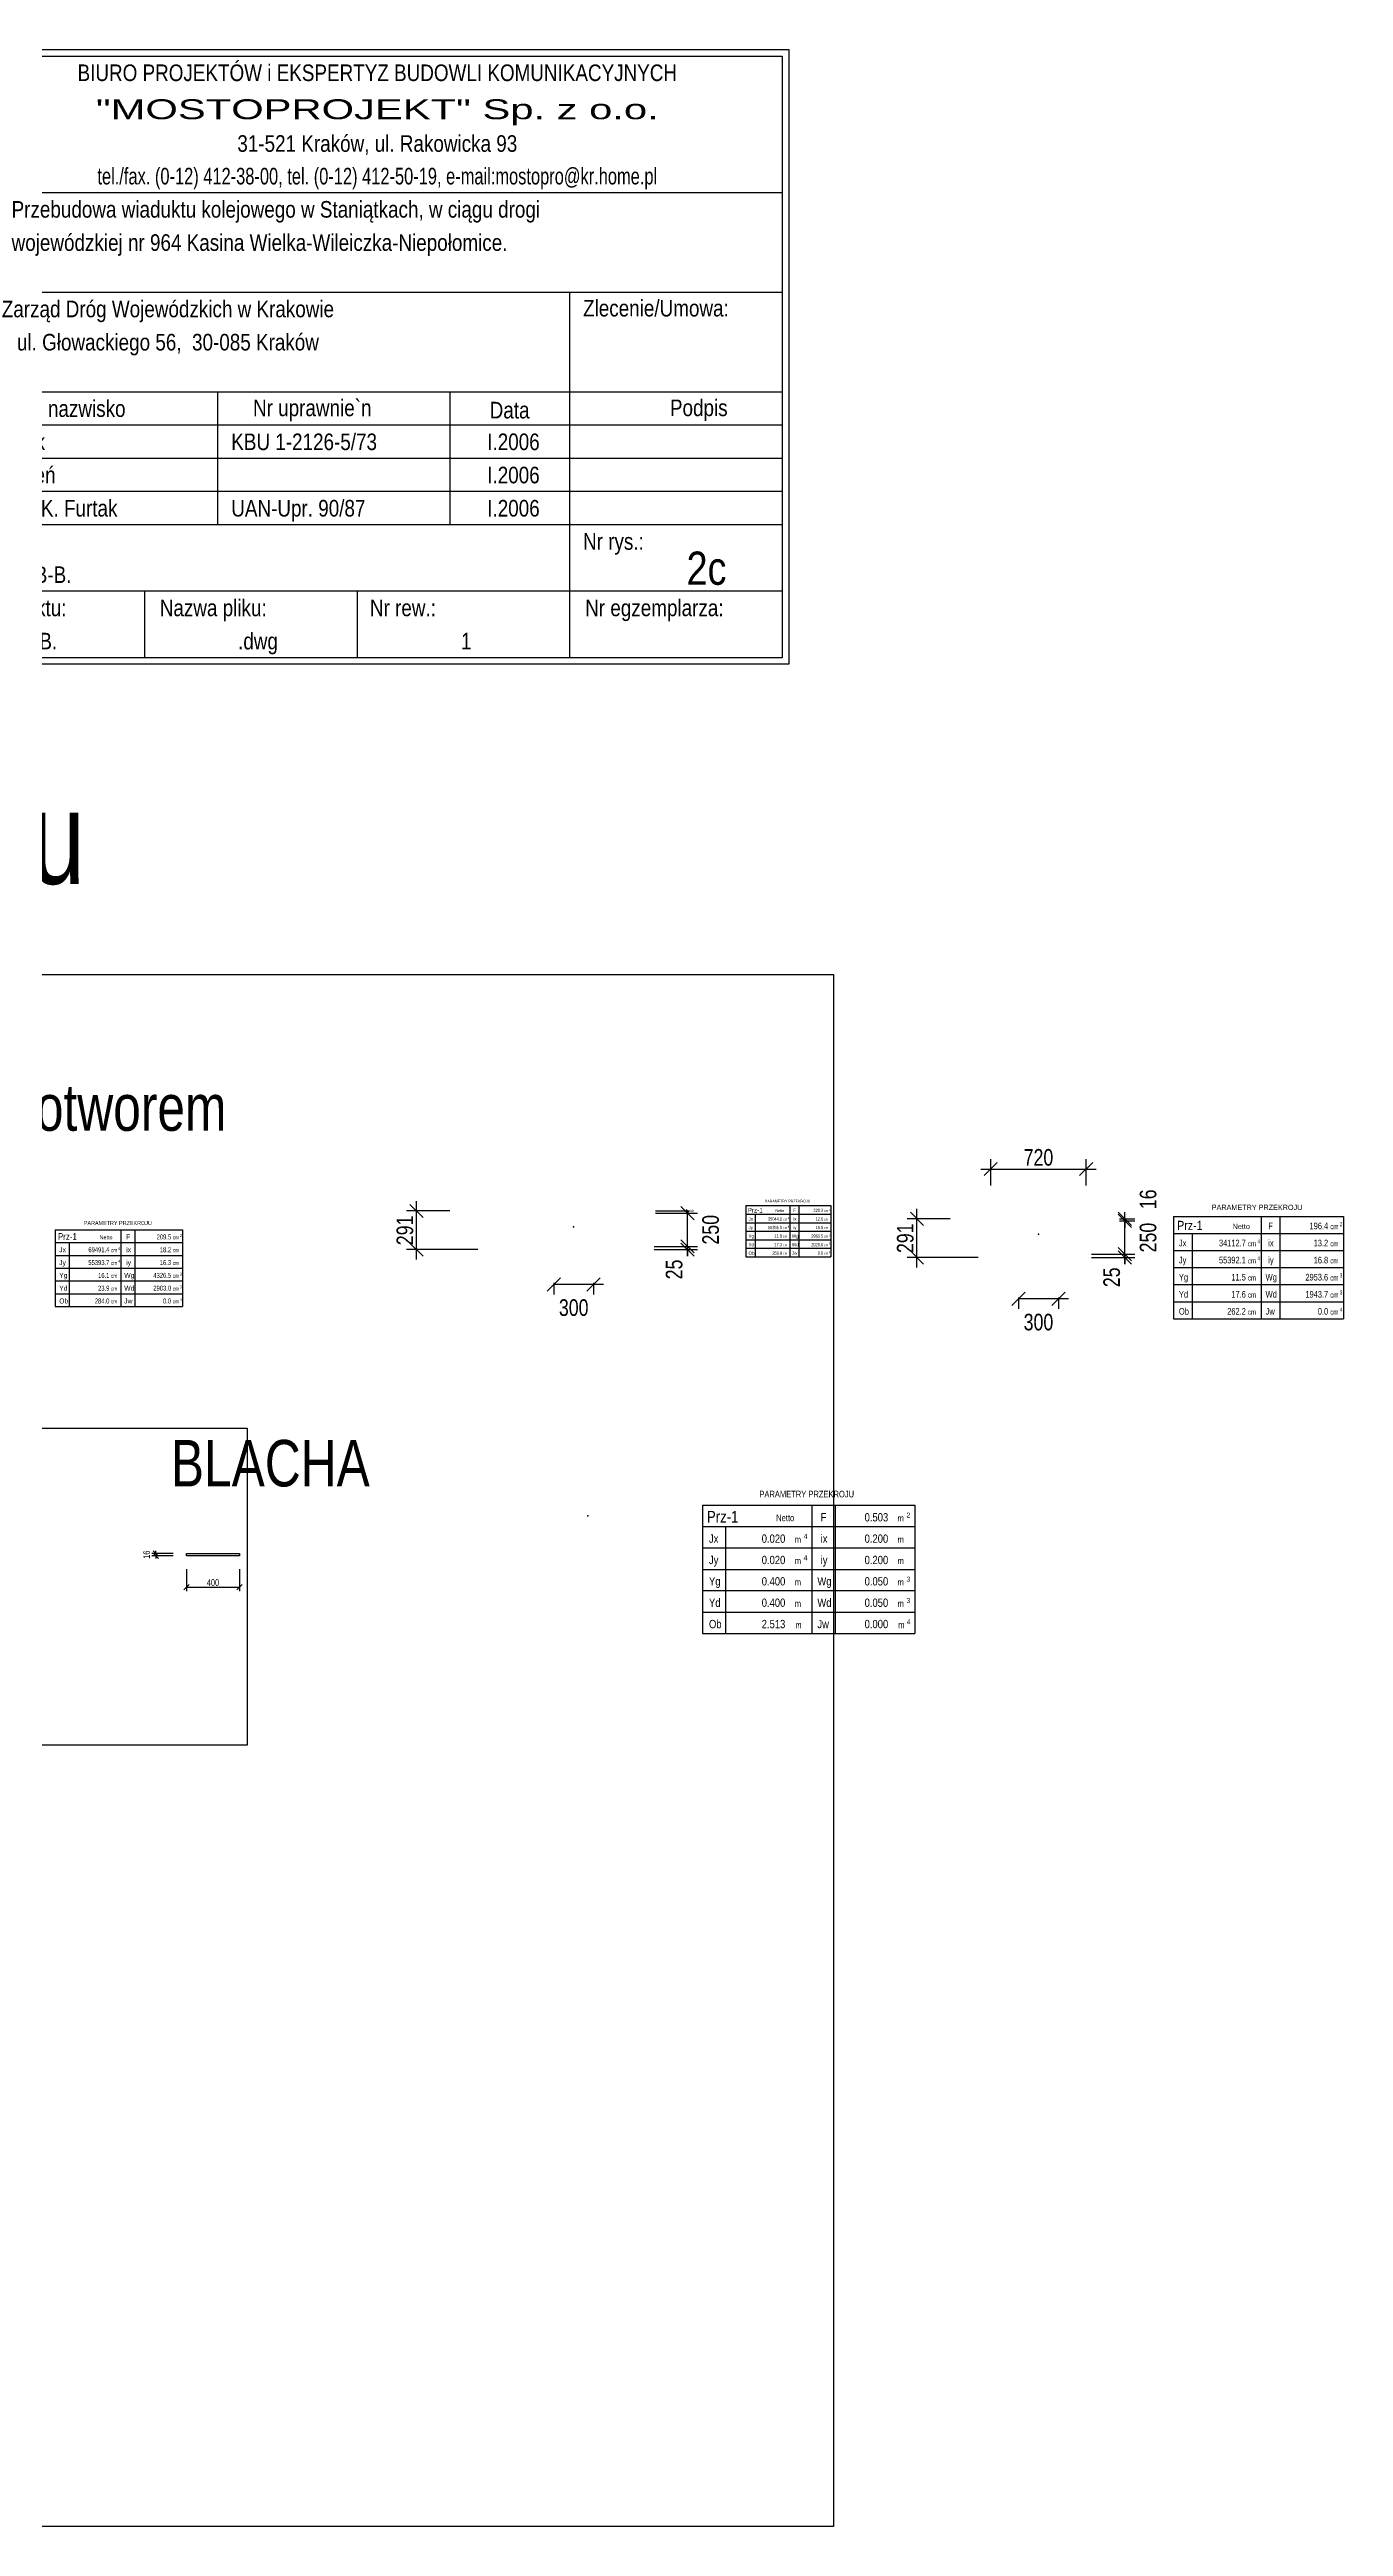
# Model space of a CAD drawing. Header units: millimetres. Extents: x -1069826 to 2704411, y -432732 to 412301.
# Drawn here: x 546307 to 556054, y -45488 to -26843 of the extents above; entities that cross this region are included whole.
import ezdxf
from ezdxf.enums import TextEntityAlignment as Align

# ---------------------------------------------------------------- set-up
doc = ezdxf.new("R2010")
doc.units = ezdxf.units.MM
doc.header["$LTSCALE"] = 1000
doc.header["$MEASUREMENT"] = 0
for name, color, linetype in [('0-T', 7, 'Continuous'), ('0-XX0-T', 7, 'Continuous'), ('WIADUKT', 7, 'Continuous')]:
    doc.layers.add(name, color=color, linetype=linetype)
doc.styles.add('CDMSTYLE', font='CDMSIMPL', dxfattribs={"width": 0.8, "bigfont": 'CDMBIGPL'})
doc.styles.add('PAWEL', font='arial.ttf')
doc.dimstyles.new('CDMOG-MM-10', dxfattribs={"dimscale": 10, "dimtxt": 2.5, "dimasz": 1, "dimexe": 1.5, "dimexo": 5, "dimgap": 0.5, "dimtad": 1, "dimdec": 0, "dimrnd": 1, "dimzin": 1, "dimdsep": 46, "dimtxsty": 'CDMSTYLE', "dimblk": 'OBLIQUE', "dimblk1": 'OBLIQUE', "dimblk2": 'OBLIQUE', "dimsah": 1, "dimtsz": 1, "dimcen": -2.5, "dimclrd": 9, "dimclre": 9, "dimclrt": 9, "dimadec": 0, "dimazin": 0, "dimtfac": 1, "dimtmove": 2, "dimatfit": 3, "dimldrblk": 'OBLIQUE', "dimfxl": 1, "dimtvp": 1, "dimtolj": 1, "dimtzin": 0, "dimarcsym": 0})
doc.dimstyles.new('CDMOG-MM-20', dxfattribs={"dimscale": 20, "dimtxt": 2.5, "dimasz": 1, "dimexe": 1.5, "dimexo": 5, "dimgap": 0.5, "dimtad": 1, "dimdec": 0, "dimrnd": 1, "dimzin": 1, "dimdsep": 46, "dimtxsty": 'CDMSTYLE', "dimblk": 'OBLIQUE', "dimblk1": 'OBLIQUE', "dimblk2": 'OBLIQUE', "dimsah": 1, "dimtsz": 1, "dimcen": -2.5, "dimclrd": 9, "dimclre": 9, "dimclrt": 9, "dimadec": 0, "dimazin": 0, "dimtfac": 1, "dimtmove": 2, "dimatfit": 3, "dimldrblk": 'OBLIQUE', "dimfxl": 1, "dimtvp": 1, "dimtolj": 1, "dimtzin": 0, "dimarcsym": 0})
doc.dimstyles.new('CDMOG-MM-50', dxfattribs={"dimscale": 50, "dimtxt": 2.5, "dimasz": 1, "dimexe": 1.5, "dimexo": 5, "dimgap": 0.5, "dimtad": 1, "dimdec": 0, "dimrnd": 1, "dimzin": 1, "dimdsep": 46, "dimtxsty": 'CDMSTYLE', "dimblk1": 'OBLIQUE', "dimblk2": 'OBLIQUE', "dimsah": 1, "dimtsz": 1, "dimcen": -2.5, "dimdle": 1.5, "dimclrd": 9, "dimclre": 9, "dimclrt": 9, "dimadec": 0, "dimazin": 0, "dimtfac": 1, "dimtmove": 2, "dimatfit": 3, "dimldrblk": 'OBLIQUE', "dimfxl": 1, "dimtvp": 1, "dimtolj": 1, "dimtzin": 0, "dimarcsym": 0})

# ---------------------------------------------------------------- blocks, each defined once
blk = doc.blocks.new('MOST_TAB_SKOP')
at = {"color": 9, "lineweight": 25}
for p, q in [((-167, 97.56), (-5, 97.56)), ((-167, 97.56), (-167, 5)), ((-5, 97.56), (-5, 5)), ((-166, 96.56), (-6, 96.56)), ((-166, 96.56), (-166, 6)), ((-128, 96.56), (-128, 76)), ((-6, 96.56), (-6, 6)), ((-6, 76), (-166, 76)), ((-6, 61), (-166, 61)), ((-38, 6), (-38, 61)), ((-6, 46), (-166, 46)), ((-141, 26), (-141, 46)), ((-91, 26), (-91, 46)), ((-56, 26), (-56, 46)), ((-6, 41), (-166, 41)), ((-6, 36), (-166, 36)), ((-6, 31), (-166, 31)), ((-6, 26), (-166, 26)), ((-6, 16), (-166, 16)), ((-134, 6), (-134, 16)), ((-102, 6), (-102, 16)), ((-70, 6), (-70, 16)), ((-5, 5), (-167, 5)), ((-6, 6), (-166, 6))]:
    blk.add_line(p, q, dxfattribs=at)
at = {"color": 1}
for p, q in [((-155.8, 86.28), (-162.22, 86.28)), ((-155.8, 86.28), (-136.2, 86.28)), ((-136.2, 86.28), (-129.78, 86.28))]:
    blk.add_line(p, q, dxfattribs=at)
at = {"color": 40}
for p, q in [((-155.8, 85.78), (-162.22, 85.78)), ((-155.8, 85.78), (-136.2, 85.78)), ((-136.2, 85.78), (-129.78, 85.78))]:
    blk.add_line(p, q, dxfattribs=at)
at = {"color": 9}
for centre, start, end in [((-146, 98.85), 205.1289, 232.0684), ((-146, 73.7), 25.1289, 52.0684)]:
    blk.add_arc(centre, 15.94, start, end, dxfattribs=at)
at = {"color": 5}
for centre, start, end in [((-146, 98.85), 307.9316, 334.8711), ((-146, 73.7), 127.9316, 154.8711), ((-146, 98.85), 232.0684, 307.9316)]:
    blk.add_arc(centre, 15.94, start, end, dxfattribs=at)
at = {"color": 3, "style": 'CDMSTYLE', "width": 0.85}
for s, p in [('BIURO PROJEKTÓW i EKSPERTYZ BUDOWLI KOMUNIKACYJNYCH', (-67, 92.81)), ('31-521 Kraków, ul. Rakowicka 93', (-67, 82.16))]:
    blk.add_text(s, height=2.5, dxfattribs=at).set_placement(p, align=Align.CENTER)
at = {"color": 1, "style": 'PAWEL', "width": 1.5}
blk.add_text('"MOSTOPROJEKT" Sp. z o.o.', height=3, dxfattribs=at).set_placement((-67, 87.07), align=Align.CENTER)
at = {"color": 9, "style": 'PAWEL', "width": 1.55}
blk.add_text('Mostoprojekt', height=1.4, dxfattribs=at).set_placement((-155.23, 86.99))
at = {"color": 2, "style": 'CDMSTYLE', "width": 0.74}
blk.add_text('tel./fax. (0-12) 412-38-00, tel. (0-12) 412-50-19, e-mail:mostopro@kr.home.pl', height=2.5, dxfattribs=at).set_placement((-67, 77.25), align=Align.CENTER)
at = {"color": 1, "linetype": 'Continuous', "lineweight": 25, "style": 'CDMSTYLE'}
for s, width, p in [('Nazwa projektu/Obiekt:', 0.85, (-164, 72.25)), ('Zleceniodawca:', 0.85, (-164, 57.25)), ('Zlecenie/Umowa:', 0.85, (-36, 57.37)), ('Funkcja', 0.85, (-157.54, 42.25)), ('Imi`e i nazwisko', 0.85, (-125.14, 42.25)), ('Nr uprawnie`n', 0.85, (-85.72, 42.36)), ('Podpis', 0.85, (-22.91, 42.37)), ('Data', 0.85, (-50.07, 42.02)), ('Projektowa`l', 0.85, (-164, 37.25)), ('Projekt/Opracowanie', 0.6, (-164.77, 32.47)), ('Sprawdził', 0.85, (-164, 27.25)), ('Tytuł rys.:', 0.85, (-164, 22.25)), ('Nr rys.:', 0.85, (-36, 22.25)), ('Skala:', 0.85, (-164, 12.25)), ('Faza projektu:', 0.85, (-131.83, 12.25)), ('Nazwa pliku:', 0.85, (-99.77, 12.25)), ('Nr rew.:', 0.85, (-68.11, 12.25)), ('Nr egzemplarza:', 0.85, (-35.68, 12.25))]:
    blk.add_text(s, height=2.5, dxfattribs=dict(at, width=width)).set_placement(p)
at = {"color": 3, "lineweight": 25, "style": 'CDMSTYLE', "width": 0.85}
for tag, p in [('OBIEKT1', (-122.09, 72.25)), ('OBIEKT2', (-122.09, 67.25)), ('OBIEKT3', (-122.09, 62.25)), ('GŁÓWNY_PROJEKTANT', (-139, 37.25)), ('UPRAW1', (-89, 37.25)), ('PROJEKTANT', (-139, 32.25)), ('UPRAW2', (-89, 32.25)), ('SPRAWDZIŁ', (-139, 27.25)), ('UPRAW3', (-89, 27.25)), ('NAZWARYS1', (-145.13, 22.25)), ('NAZWARYS2', (-145.13, 17.25))]:
    blk.add_attdef(tag, p, '', height=2.5, dxfattribs=at)
for tag, p in [('ZLECENIODAWCA1', (-98.54, 57.25)), ('ZLECENIODAWCA2', (-98.54, 52.25)), ('ZLEC1', (-21.49, 52.25)), ('ZLECENIODAWCA3', (-98.54, 47.25)), ('ZLEC2', (-21.49, 47.25)), ('DATA', (-46.49, 37.25)), ('DATA', (-46.49, 32.25)), ('DATA', (-46.49, 27.25)), ('SKALA', (-149.58, 7.25)), ('FAZA', (-117.91, 7.25)), ('NUMER', (-53.59, 7.25))]:
    blk.add_attdef(tag, text='', height=2.5, dxfattribs=at).set_placement(p, align=Align.CENTER)
at = {"color": 4, "linetype": 'Continuous', "style": 'CDMSTYLE', "width": 0.85}
blk.add_attdef('NUMER', text='', height=5, dxfattribs=at).set_placement((-17.41, 16.97), align=Align.CENTER)
at = {"color": 2, "lineweight": 25, "style": 'CDMSTYLE', "width": 0.85}
blk.add_attdef('NAZPLIKU', text='', height=2.5, dxfattribs=at).set_placement((-84.98, 7.25), align=Align.CENTER)
blk = doc.blocks.new('OBGEO20A')
at = {"color": 2, "linetype": 'Continuous'}
for p, q in [((0, 0), (0, -6.43)), ((0, 0), (33, 0)), ((33, 0), (33, -6.43)), ((0, -6.43), (33, -6.43))]:
    blk.add_line(p, q, dxfattribs=at)
at = {"color": 1, "linetype": 'Continuous'}
for p, q in [((33, 0), (64, 0)), ((40, 0), (40, -38.57)), ((64, 0), (64, -38.57)), ((0, -6.43), (0, -38.57)), ((7, -6.43), (7, -38.57)), ((33, -6.43), (64, -6.43)), ((33, -6.43), (33, -38.57)), ((0, -12.86), (64, -12.86)), ((0, -19.29), (64, -19.29)), ((0, -25.71), (64, -25.71)), ((0, -32.14), (64, -32.14)), ((0, -38.57), (64, -38.57))]:
    blk.add_line(p, q, dxfattribs=at)
at = {"color": 1, "linetype": 'Continuous', "style": 'CDMSTYLE', "width": 0.85}
blk.add_text('PARAMETRY PRZEKROJU', height=2, dxfattribs=at).set_placement((31.45, 2.37), align=Align.CENTER)
at = {"color": 2, "linetype": 'Continuous', "style": 'CDMSTYLE', "width": 0.85}
for s, p in [('F', (35.66, -4.86)), ('Jx', (2, -11.29)), ('ix', (35.66, -11.29)), ('Jy', (2, -17.72)), ('Yg', (2, -24.15)), ('Wg', (34.66, -24.15)), ('iy', (35.66, -17.72)), ('Yd', (2, -30.58)), ('Wd', (34.66, -30.58)), ('Ob', (2, -37.01)), ('Jw', (34.66, -37.01))]:
    blk.add_text(s, height=2.5, dxfattribs=at).set_placement(p)
at = {"color": 1, "linetype": 'Continuous', "style": 'CDMSTYLE', "width": 0.85}
for s, height, p in [('m', 2, (58.84, -4.86)), ('2', 1.5, (61.52, -3.71)), ('m', 2, (27.84, -11.29)), ('4', 1.5, (30.52, -10.14)), ('m', 2, (58.84, -11.29)), ('m', 2, (27.84, -17.72)), ('4', 1.5, (30.52, -16.57)), ('m', 2, (58.84, -17.72)), ('3', 1.5, (61.52, -23)), ('m', 2, (27.84, -24.15)), ('m', 2, (27.84, -30.58)), ('m', 2, (58.84, -24.15)), ('m', 2, (58.84, -30.58)), ('3', 1.5, (61.52, -29.42)), ('m', 2, (28.02, -37.01)), ('m', 2, (59.02, -37.01)), ('4', 1.5, (61.61, -35.85))]:
    blk.add_text(s, height=height, dxfattribs=at).set_placement(p)
at = {"color": 3, "linetype": 'Continuous', "style": 'CDMSTYLE', "width": 0.85}
blk.add_attdef('OZN', (1.38, -5.19), '', height=3.5, dxfattribs=at)
at = {"color": 1, "linetype": 'Continuous', "style": 'CDMSTYLE', "width": 0.85}
blk.add_attdef('OPIS', (22.25, -4.79), '', height=2, dxfattribs=at)
for tag, p in [('F', (56, -4.86)), ('JX', (25, -11.29)), ('IX', (56, -11.29)), ('YG', (25, -24.15)), ('JY', (25, -17.72)), ('WG', (56, -24.15)), ('IY', (56, -17.72)), ('YD', (25, -30.58)), ('WD', (56, -30.58)), ('OB', (25, -37.01)), ('JW', (56, -37.01))]:
    blk.add_attdef(tag, text='', height=2.5, dxfattribs=at).set_placement(p, align=Align.RIGHT)
blk = doc.blocks.new('*D342')
at = {"color": 9, "linetype": 'ByBlock', "transparency": 16777216}
for p, q in [((551162, -35652), (551062, -35552)), ((551070, -35602), (551187, -35602)), ((551112, -35927), (551112, -35602)), ((550860, -35852), (551187, -35852)), ((551162, -35902), (551062, -35802))]:
    blk.add_line(p, q, dxfattribs=at)
at = {"layer": 'Defpoints', "color": 0, "linetype": 'ByBlock', "transparency": 16777216}
for p in [(550820, -35602), (551112, -35602), (550610, -35852)]:
    blk.add_point(p, dxfattribs=at)
at = {"color": 9, "linetype": 'ByBlock', "transparency": 16777216, "insert": (551287, -35727), "char_height": 125, "attachment_point": 5, "rotation": 90, "style": 'CDMSTYLE'}
blk.add_mtext('\\A1;250', dxfattribs=at)
blk = doc.blocks.new('_OBLIQUE')
at = {"color": 0, "linetype": 'ByBlock'}
blk.add_line((-0.5, -0.5), (0.5, 0.5), dxfattribs=at)
blk = doc.blocks.new('*D341')
at = {"color": 9, "linetype": 'ByBlock', "transparency": 16777216}
for p, q in [((550860, -35852), (551187, -35852)), ((550860, -35877), (551187, -35877)), ((551162, -35902), (551062, -35802)), ((551162, -35927), (551062, -35827)), ((551112, -35852), (551112, -35802)), ((551112, -35852), (551112, -35877)), ((551112, -35852), (551112, -35877)), ((551112, -35877), (551112, -35927))]:
    blk.add_line(p, q, dxfattribs=at)
at = {"layer": 'Defpoints', "color": 0, "linetype": 'ByBlock', "transparency": 16777216}
for p in [(550610, -35852), (550610, -35877), (551112, -35877)]:
    blk.add_point(p, dxfattribs=at)
at = {"color": 9, "linetype": 'ByBlock', "transparency": 16777216, "insert": (551012, -36026), "char_height": 125, "attachment_point": 5, "rotation": 90, "style": 'CDMSTYLE'}
blk.add_mtext('\\A1;25', dxfattribs=at)
blk = doc.blocks.new('*D340')
at = {"color": 9, "linetype": 'ByBlock', "transparency": 16777216}
for p, q in [((550055, -36189), (550155, -36089)), ((550105, -36127), (550105, -36214)), ((550480, -36139), (550105, -36139)), ((550355, -36189), (550455, -36089)), ((550405, -36127), (550405, -36214))]:
    blk.add_line(p, q, dxfattribs=at)
at = {"layer": 'Defpoints', "color": 0, "linetype": 'ByBlock', "transparency": 16777216}
for p in [(550105, -35877), (550405, -35877), (550105, -36139)]:
    blk.add_point(p, dxfattribs=at)
at = {"color": 9, "linetype": 'ByBlock', "transparency": 16777216, "insert": (550255, -36314), "char_height": 125, "attachment_point": 5, "style": 'CDMSTYLE'}
blk.add_mtext('\\A1;300', dxfattribs=at)
blk = doc.blocks.new('*D339')
at = {"color": 9, "linetype": 'ByBlock', "transparency": 16777216}
for p, q in [((549323, -35586), (548996, -35586)), ((549121, -35636), (549021, -35536)), ((549071, -35952), (549071, -35511)), ((549533, -35877), (548996, -35877)), ((549121, -35927), (549021, -35827))]:
    blk.add_line(p, q, dxfattribs=at)
at = {"layer": 'Defpoints', "color": 0, "linetype": 'ByBlock', "transparency": 16777216}
for p in [(549071, -35586), (549573, -35586), (549783, -35877)]:
    blk.add_point(p, dxfattribs=at)
at = {"color": 9, "linetype": 'ByBlock', "transparency": 16777216, "insert": (548984, -35732), "char_height": 125, "attachment_point": 5, "rotation": 90, "style": 'CDMSTYLE'}
blk.add_mtext('\\A1;291', dxfattribs=at)
blk = doc.blocks.new('*D343')
at = {"color": 9, "linetype": 'ByBlock', "transparency": 16777216}
for p, q in [((550870, -35586), (551127, -35586)), ((550870, -35602), (551127, -35602)), ((551122, -35596), (551102, -35576)), ((551122, -35612), (551102, -35592)), ((551112, -35602), (551112, -35586))]:
    blk.add_line(p, q, dxfattribs=at)
at = {"layer": 'Defpoints', "color": 0, "linetype": 'ByBlock', "transparency": 16777216}
for p in [(550820, -35586), (550820, -35602), (551112, -35586)]:
    blk.add_point(p, dxfattribs=at)
at = {"color": 9, "linetype": 'ByBlock', "transparency": 16777216, "insert": (551147, -35594), "char_height": 25, "attachment_point": 5, "rotation": 90, "style": 'CDMSTYLE'}
blk.add_mtext('\\A1;16', dxfattribs=at)
blk = doc.blocks.new('OBGEO10A')
at = {"color": 2, "linetype": 'Continuous'}
for p, q in [((0, 0), (0, -6.43)), ((0, 0), (33, 0)), ((33, 0), (33, -6.43)), ((0, -6.43), (33, -6.43))]:
    blk.add_line(p, q, dxfattribs=at)
at = {"color": 1, "linetype": 'Continuous'}
for p, q in [((33, 0), (64, 0)), ((40, 0), (40, -38.57)), ((64, 0), (64, -38.57)), ((0, -6.43), (0, -38.57)), ((7, -6.43), (7, -38.57)), ((33, -6.43), (33, -38.57)), ((33, -6.43), (64, -6.43)), ((0, -12.86), (64, -12.86)), ((0, -19.29), (64, -19.29)), ((0, -25.71), (64, -25.71)), ((0, -32.14), (64, -32.14)), ((0, -38.57), (64, -38.57))]:
    blk.add_line(p, q, dxfattribs=at)
at = {"color": 1, "linetype": 'Continuous', "style": 'CDMSTYLE', "width": 0.85}
blk.add_text('PARAMETRY PRZEKROJU', height=2, dxfattribs=at).set_placement((31.45, 2.37), align=Align.CENTER)
at = {"color": 2, "linetype": 'Continuous', "style": 'CDMSTYLE', "width": 0.85}
for s, p in [('Jx', (2, -11.29)), ('ix', (35.66, -11.29)), ('F', (35.66, -4.86)), ('Jy', (2, -17.72)), ('iy', (35.66, -17.72)), ('Yg', (2, -24.15)), ('Yd', (2, -30.58)), ('Wg', (34.66, -24.15)), ('Wd', (34.66, -30.58)), ('Ob', (2, -37.01)), ('Jw', (34.66, -37.01))]:
    blk.add_text(s, height=2.5, dxfattribs=at).set_placement(p)
at = {"color": 1, "linetype": 'Continuous', "style": 'CDMSTYLE', "width": 0.7}
for s, height, p in [('4', 1.5, (31.61, -10.14)), ('cm', 2, (59.02, -4.86)), ('2', 1.5, (62.61, -3.71)), ('cm', 2, (28.02, -11.29)), ('cm', 2, (28.02, -17.72)), ('4', 1.5, (31.61, -16.57)), ('cm', 2, (59.02, -11.29)), ('cm', 2, (59.02, -17.72)), ('cm', 2, (28.02, -24.15)), ('cm', 2, (59.02, -24.15)), ('3', 1.5, (62.61, -23)), ('3', 1.5, (62.61, -29.42)), ('cm', 2, (28.02, -30.58)), ('cm', 2, (28.02, -37.01)), ('cm', 2, (59.02, -30.58)), ('cm', 2, (59.02, -37.01)), ('4', 1.5, (62.61, -35.85))]:
    blk.add_text(s, height=height, dxfattribs=at).set_placement(p)
at = {"color": 3, "linetype": 'Continuous', "style": 'CDMSTYLE', "width": 0.85}
blk.add_attdef('OZN', (1.38, -5.19), '', height=3.5, dxfattribs=at)
at = {"color": 1, "linetype": 'Continuous', "style": 'CDMSTYLE', "width": 0.85}
blk.add_attdef('OPIS', (22.25, -4.79), '', height=2, dxfattribs=at)
at = {"color": 1, "linetype": 'Continuous', "style": 'CDMSTYLE', "width": 0.7}
for tag, p in [('JX', (27.22, -11.29)), ('IX', (58.22, -11.29)), ('F', (58.22, -4.86)), ('JY', (27.22, -17.72)), ('IY', (58.22, -17.72)), ('YG', (27.22, -24.15)), ('WG', (58.22, -24.15)), ('OB', (27.22, -37.01)), ('YD', (27.22, -30.58)), ('WD', (58.22, -30.58)), ('JW', (58.22, -37.01))]:
    blk.add_attdef(tag, text='', height=2.5, dxfattribs=at).set_placement(p, align=Align.RIGHT)
blk = doc.blocks.new('*D350')
at = {"color": 9, "linetype": 'ByBlock', "transparency": 16777216}
for p, q in [((554457, -35695), (554357, -35595)), ((554457, -35711), (554357, -35611)), ((554407, -35645), (554407, -35595)), ((554366, -35645), (554482, -35645)), ((554407, -35661), (554407, -35645)), ((554407, -35661), (554407, -35645)), ((554407, -35661), (554407, -35711))]:
    blk.add_line(p, q, dxfattribs=at)
at = {"layer": 'Defpoints', "color": 0, "linetype": 'ByBlock', "transparency": 16777216}
for p in [(554116, -35645), (554116, -35661), (554407, -35645)]:
    blk.add_point(p, dxfattribs=at)
at = {"color": 9, "linetype": 'ByBlock', "transparency": 16777216, "insert": (554582, -35498), "char_height": 125, "attachment_point": 5, "rotation": 90, "style": 'CDMSTYLE'}
blk.add_mtext('\\A1;16', dxfattribs=at)
blk = doc.blocks.new('*D351')
at = {"color": 9, "linetype": 'ByBlock', "transparency": 16777216}
for p, q in [((554457, -35711), (554357, -35611)), ((554366, -35661), (554482, -35661)), ((554407, -35986), (554407, -35661)), ((554156, -35911), (554482, -35911)), ((554457, -35961), (554357, -35861))]:
    blk.add_line(p, q, dxfattribs=at)
at = {"layer": 'Defpoints', "color": 0, "linetype": 'ByBlock', "transparency": 16777216}
for p in [(554116, -35661), (554407, -35661), (553906, -35911)]:
    blk.add_point(p, dxfattribs=at)
at = {"color": 9, "linetype": 'ByBlock', "transparency": 16777216, "insert": (554582, -35786), "char_height": 125, "attachment_point": 5, "rotation": 90, "style": 'CDMSTYLE'}
blk.add_mtext('\\A1;250', dxfattribs=at)
blk = doc.blocks.new('*D352')
at = {"color": 9, "linetype": 'ByBlock', "transparency": 16777216}
for p, q in [((554156, -35911), (554482, -35911)), ((554156, -35936), (554482, -35936)), ((554457, -35961), (554357, -35861)), ((554457, -35986), (554357, -35886)), ((554407, -35911), (554407, -35861)), ((554407, -35911), (554407, -35936)), ((554407, -35911), (554407, -35936)), ((554407, -35936), (554407, -35986))]:
    blk.add_line(p, q, dxfattribs=at)
at = {"layer": 'Defpoints', "color": 0, "linetype": 'ByBlock', "transparency": 16777216}
for p in [(553906, -35911), (553906, -35936), (554407, -35936)]:
    blk.add_point(p, dxfattribs=at)
at = {"color": 9, "linetype": 'ByBlock', "transparency": 16777216, "insert": (554308, -36085), "char_height": 125, "attachment_point": 5, "rotation": 90, "style": 'CDMSTYLE'}
blk.add_mtext('\\A1;25', dxfattribs=at)
blk = doc.blocks.new('*D353')
at = {"color": 9, "linetype": 'ByBlock', "transparency": 16777216}
for p, q in [((553556, -36298), (553656, -36198)), ((553606, -36236), (553606, -36323)), ((553981, -36248), (553606, -36248)), ((553856, -36298), (553956, -36198)), ((553906, -36236), (553906, -36323))]:
    blk.add_line(p, q, dxfattribs=at)
at = {"layer": 'Defpoints', "color": 0, "linetype": 'ByBlock', "transparency": 16777216}
for p in [(553606, -35986), (553906, -35986), (553606, -36248)]:
    blk.add_point(p, dxfattribs=at)
at = {"color": 9, "linetype": 'ByBlock', "transparency": 16777216, "insert": (553756, -36423), "char_height": 125, "attachment_point": 5, "style": 'CDMSTYLE'}
blk.add_mtext('\\A1;300', dxfattribs=at)
blk = doc.blocks.new('*D354')
at = {"color": 9, "linetype": 'ByBlock', "transparency": 16777216}
for p, q in [((553346, -35320), (553446, -35220)), ((553396, -35395), (553396, -35195)), ((554066, -35320), (554166, -35220)), ((554116, -35395), (554116, -35195)), ((553321, -35270), (554191, -35270))]:
    blk.add_line(p, q, dxfattribs=at)
at = {"layer": 'Defpoints', "color": 0, "linetype": 'ByBlock', "transparency": 16777216}
for p in [(554116, -35270), (553396, -35645), (554116, -35645)]:
    blk.add_point(p, dxfattribs=at)
at = {"color": 9, "linetype": 'ByBlock', "transparency": 16777216, "insert": (553756, -35183), "char_height": 125, "attachment_point": 5, "style": 'CDMSTYLE'}
blk.add_mtext('\\A1;720', dxfattribs=at)
blk = doc.blocks.new('*D355')
at = {"color": 9, "linetype": 'ByBlock', "transparency": 16777216}
for p, q in [((552891, -35695), (552791, -35595)), ((552841, -36011), (552841, -35570)), ((553092, -35645), (552766, -35645)), ((553302, -35936), (552766, -35936)), ((552891, -35986), (552791, -35886))]:
    blk.add_line(p, q, dxfattribs=at)
at = {"layer": 'Defpoints', "color": 0, "linetype": 'ByBlock', "transparency": 16777216}
for p in [(552841, -35645), (553342, -35645), (553552, -35936)]:
    blk.add_point(p, dxfattribs=at)
at = {"color": 9, "linetype": 'ByBlock', "transparency": 16777216, "insert": (552753, -35791), "char_height": 125, "attachment_point": 5, "rotation": 90, "style": 'CDMSTYLE'}
blk.add_mtext('\\A1;291', dxfattribs=at)
blk = doc.blocks.new('*D443')
at = {"color": 9, "linetype": 'ByBlock', "transparency": 16777216}
for p, q in [((547318, -38438), (547358, -38398)), ((547338, -38281), (547338, -38448)), ((547718, -38438), (547758, -38398)), ((547738, -38281), (547738, -38448)), ((547338, -38418), (547738, -38418))]:
    blk.add_line(p, q, dxfattribs=at)
at = {"layer": 'Defpoints', "color": 0, "linetype": 'ByBlock', "transparency": 16777216}
for p in [(547338, -38181), (547738, -38181), (547738, -38418)]:
    blk.add_point(p, dxfattribs=at)
at = {"color": 9, "linetype": 'ByBlock', "transparency": 16777216, "insert": (547538, -38383), "char_height": 50, "attachment_point": 5, "style": 'CDMSTYLE'}
blk.add_mtext('\\A1;400', dxfattribs=at)
blk = doc.blocks.new('*D444')
at = {"color": 9, "linetype": 'ByBlock', "transparency": 16777216}
for p, q in [((547238, -38165), (547078, -38165)), ((547238, -38181), (547078, -38181)), ((547128, -38185), (547088, -38145)), ((547128, -38201), (547088, -38161)), ((547108, -38165), (547108, -38145)), ((547108, -38165), (547108, -38181)), ((547108, -38165), (547108, -38181)), ((547108, -38181), (547108, -38201))]:
    blk.add_line(p, q, dxfattribs=at)
at = {"layer": 'Defpoints', "color": 0, "linetype": 'ByBlock', "transparency": 16777216}
for p in [(547108, -38181), (547338, -38165), (547338, -38181)]:
    blk.add_point(p, dxfattribs=at)
at = {"color": 9, "linetype": 'ByBlock', "transparency": 16777216, "insert": (547038, -38173), "char_height": 50, "attachment_point": 5, "rotation": 90, "style": 'CDMSTYLE'}
blk.add_mtext('\\A1;16', dxfattribs=at)

msp = doc.modelspace()

# ---------------------------------------------------------------- linework, layer by layer
at = {"layer": '0-T', "color": 40, "linetype": 'Continuous'}
msp.add_lwpolyline([(535178.6541, -45488.3182), (535178.6541, -33805.2779), (552211.4484, -33805.2779), (552211.4484, -45488.3182), (535178.6541, -45488.3182)], close=True, dxfattribs=at)
at = {"layer": '0-T', "color": 4, "linetype": 'Continuous'}
msp.add_point((550362.6787, -37881.0424), dxfattribs=at)
at = {"layer": 'WIADUKT', "color": 6, "linetype": 'Continuous'}
for p, q in [((547338.1773, -38165.3543), (547738.1773, -38165.3543)), ((547338.1773, -38181.3543), (547338.1773, -38165.3543)), ((547738.1773, -38181.3543), (547338.1773, -38181.3543)), ((547738.1773, -38165.3543), (547738.1773, -38181.3543))]:
    msp.add_line(p, q, dxfattribs=at)
at = {"layer": 'WIADUKT', "color": 40, "linetype": 'Continuous'}
msp.add_lwpolyline([(544279.5319, -39606.6001), (544279.5319, -37221.6223), (547796.311, -37221.6223), (547796.311, -39606.6001), (544279.5319, -39606.6001)], close=True, dxfattribs=at)
for p in [(550254.834, -35704.4492), (553755.6899, -35760.6926)]:
    msp.add_point(p, dxfattribs=at)

# ---------------------------------------------------------------- block references
at = {"layer": '0-T', "color": 4, "linetype": 'Continuous', "xscale": 25, "yscale": 25, "zscale": 25}
msp.add_blockref('OBGEO20A', (551224.1217, -37801.242), dxfattribs=at).add_auto_attribs({'OZN': 'Prz-1', 'OPIS': 'Netto', 'F': '0.503', 'JX': '0.020', 'JY': '0.020', 'YG': '0.400', 'YD': '0.400', 'IX': '0.200', 'IY': '0.200', 'WG': '0.050', 'WD': '0.050', 'OB': '2.513', 'JW': '0.000'})
at = {"layer": '0-XX0-T', "color": 1, "linetype": 'Continuous'}
ref = msp.add_blockref('MOST_TAB_SKOP', (552125.6543, -31720.873), dxfattribs=dict(at, xscale=50, yscale=50, zscale=10))
ref.add_attrib('OBIEKT1', 'Przebudowa wiaduktu kolejowego w Staniątkach, w ciągu drogi ', (546021.0962, -28108.373), dxfattribs={"layer": '0', "color": 3, "lineweight": 25, "height": 125, "style": 'CDMSTYLE', "width": 0.85})
ref.add_attrib('OBIEKT2', 'wojewódzkiej nr 964 Kasina Wielka-Wileiczka-Niepołomice. ', (546021.0962, -28358.373), dxfattribs={"layer": '0', "color": 3, "lineweight": 25, "height": 125, "style": 'CDMSTYLE', "width": 0.85})
ref.add_attrib('ZLECENIODAWCA1', 'Zarząd Dróg Wojewódzkich w Krakowie', dxfattribs={"layer": '0', "color": 3, "lineweight": 25, "height": 125, "style": 'CDMSTYLE', "width": 0.85}).set_placement((547198.6095, -28858.373), align=Align.CENTER)
ref.add_attrib('ZLECENIODAWCA2', 'ul. Głowackiego 56,  30-085 Kraków', dxfattribs={"layer": '0', "color": 3, "lineweight": 25, "height": 125, "style": 'CDMSTYLE', "width": 0.85}).set_placement((547198.6095, -29108.373), align=Align.CENTER)
ref.add_attrib('GŁÓWNY_PROJEKTANT', 'dr inż. Z. Skoplak', (545175.6543, -29858.373), dxfattribs={"layer": '0', "color": 3, "lineweight": 25, "height": 125, "style": 'CDMSTYLE', "width": 0.85})
ref.add_attrib('UPRAW1', 'KBU 1-2126-5/73', (547675.6543, -29858.373), dxfattribs={"layer": '0', "color": 3, "lineweight": 25, "height": 125, "style": 'CDMSTYLE', "width": 0.85})
ref.add_attrib('DATA', 'I.2006', dxfattribs={"layer": '0', "color": 3, "lineweight": 25, "height": 125, "style": 'CDMSTYLE', "width": 0.85}).set_placement((549801.3518, -29858.373), align=Align.CENTER)
ref.add_attrib('PROJEKTANT', 'mgr inż. R. Korzeń', (545175.6543, -30108.373), dxfattribs={"layer": '0', "color": 3, "lineweight": 25, "height": 125, "style": 'CDMSTYLE', "width": 0.85})
ref.add_attrib('DATA', 'I.2006', dxfattribs={"layer": '0', "color": 3, "lineweight": 25, "height": 125, "style": 'CDMSTYLE', "width": 0.85}).set_placement((549801.3518, -30108.373), align=Align.CENTER)
ref.add_attrib('SPRAWDZIŁ', 'prof. dr hab. inż. K. Furtak ', (545175.6543, -30358.373), dxfattribs={"layer": '0', "color": 3, "lineweight": 25, "height": 125, "style": 'CDMSTYLE', "width": 0.85})
ref.add_attrib('UPRAW3', 'UAN-Upr. 90/87 ', (547675.6543, -30358.373), dxfattribs={"layer": '0', "color": 3, "lineweight": 25, "height": 125, "style": 'CDMSTYLE', "width": 0.85})
ref.add_attrib('DATA', 'I.2006', dxfattribs={"layer": '0', "color": 3, "lineweight": 25, "height": 125, "style": 'CDMSTYLE', "width": 0.85}).set_placement((549801.3518, -30358.373), align=Align.CENTER)
ref.add_attrib('NAZWARYS1', 'Rysunek ogólny.', (544868.9979, -30608.373), dxfattribs={"layer": '0', "color": 3, "lineweight": 25, "height": 125, "style": 'CDMSTYLE', "width": 0.85})
ref.add_attrib('NAZWARYS2', 'Przekrój poprzeczny B-B.', (544868.9979, -30858.373), dxfattribs={"layer": '0', "color": 3, "lineweight": 25, "height": 125, "style": 'CDMSTYLE', "width": 0.85})
ref.add_attrib('NUMER', '2c', dxfattribs={"layer": '0', "color": 4, "linetype": 'Continuous', "height": 250, "style": 'CDMSTYLE', "width": 0.85}).set_placement((551255.3956, -30872.2593), align=Align.CENTER)
ref.add_attrib('SKALA', '1:50', dxfattribs={"layer": '0', "color": 3, "lineweight": 25, "height": 125, "style": 'CDMSTYLE', "width": 0.85}).set_placement((544646.4963, -31358.373), align=Align.CENTER)
ref.add_attrib('FAZA', 'P.B.', dxfattribs={"layer": '0', "color": 3, "lineweight": 25, "height": 125, "style": 'CDMSTYLE', "width": 0.85}).set_placement((546230.2339, -31358.373), align=Align.CENTER)
ref.add_attrib('NAZPLIKU', '.dwg', dxfattribs={"layer": '0', "color": 2, "lineweight": 25, "height": 125, "style": 'CDMSTYLE', "width": 0.85}).set_placement((547876.8691, -31358.373), align=Align.CENTER)
ref.add_attrib('NUMER', '1', dxfattribs={"layer": '0', "color": 3, "lineweight": 25, "height": 125, "style": 'CDMSTYLE', "width": 0.85}).set_placement((549445.9155, -31358.373), align=Align.CENTER)
at = {"layer": 'WIADUKT', "color": 40, "linetype": 'Continuous'}
for p, xscale, yscale, zscale, values in [((551551.9877, -35545.5415), 10, 10, 10, {'OZN': 'Prz-1', 'OPIS': 'Netto', 'F': '220.2', 'JX': '35044.1', 'JY': '55395.0', 'YG': '11.8', 'YD': '17.3', 'IX': '12.6', 'IY': '15.9', 'WG': '2963.5', 'WD': '2028.6', 'OB': '259.8', 'JW': '0.0'}), ((554773.5717, -35626.1726), 20, 20, 20, {'OZN': 'Prz-1', 'OPIS': 'Netto', 'F': '196.4', 'JX': '34112.7', 'JY': '55392.1', 'YG': '11.5', 'YD': '17.6', 'IX': '13.2', 'IY': '16.8', 'WG': '2953.6', 'WD': '1943.7', 'OB': '262.2', 'JW': '0.0'}), ((546349.5376, -35726.9635), 15, 15, 15, {'OZN': 'Prz-1', 'OPIS': 'Netto', 'F': '209.5', 'JX': '69491.4', 'JY': '55393.7', 'YG': '16.1', 'YD': '23.9', 'IX': '18.2', 'IY': '16.3', 'WG': '4326.5', 'WD': '2903.0', 'OB': '284.0', 'JW': '0.0'})]:
    msp.add_blockref('OBGEO10A', p, dxfattribs=dict(at, xscale=xscale, yscale=yscale, zscale=zscale)).add_auto_attribs(values)

# ---------------------------------------------------------------- texts
at = {"layer": '0-T', "color": 4, "linetype": 'Continuous', "style": 'CDMSTYLE', "width": 0.8}
for s, height, p in [('do wstępnego kosztorysu', 700, (538126.2595, -33124.2075)), ('poprzecznica z otworem', 350, (543602.1732, -34982.1417)), ('BLACHA', 350, (547220.7803, -37659.5461))]:
    msp.add_text(s, height=height, dxfattribs=at).set_placement(p)

# ---------------------------------------------------------------- dimensions: what is measured, and where the dimension line sits
at = {"layer": '0-T', "color": 4, "linetype": 'Continuous'}
for base, p1, p2, picture, middle in [((554115.6899, -35270.0747), (553395.6899, -35645.1972), (554115.6899, -35645.1972), '*D354', (553755.6899, -35182.5747)), ((550104.834, -36139.1787), (550404.834, -35877.1972), (550104.834, -35877.1972), '*D340', (550254.834, -36314.1787)), ((553605.6899, -36248.1787), (553905.6899, -35986.1972), (553605.6899, -35986.1972), '*D353', (553755.6899, -36423.1787))]:
    dim = msp.add_linear_dim(base=base, p1=p1, p2=p2, dimstyle='CDMOG-MM-50', dxfattribs=at)
    dim.commit()
    dim.dimension.update_dxf_attribs({"geometry": picture, "text_midpoint": middle})
dim = msp.add_linear_dim(base=(554407.4412, -35645.1972), p1=(554115.6899, -35661.1972), p2=(554115.6899, -35645.1972), angle=90, dimstyle='CDMOG-MM-50', override={"dimse1": 1}, dxfattribs=at)
dim.commit()
dim.dimension.update_dxf_attribs({"geometry": '*D350', "text_midpoint": (554582.4412, -35498.2071), "dimtype": 160})
for base, p1, p2, picture, middle in [((549071.2081, -35586.1972), (549783.0583, -35877.1972), (549573.1041, -35586.1972), '*D339', (548983.7081, -35731.6972)), ((551111.8617, -35602.1972), (550610.1104, -35852.1972), (550820.1104, -35602.1972), '*D342', (551286.8617, -35727.1972)), ((552840.5166, -35645.1972), (553552.3668, -35936.1972), (553342.4126, -35645.1972), '*D355', (552753.0166, -35790.6972)), ((554407.4412, -35661.1972), (553905.6899, -35911.1972), (554115.6899, -35661.1972), '*D351', (554582.4412, -35786.1972))]:
    dim = msp.add_linear_dim(base=base, p1=p1, p2=p2, angle=90, dimstyle='CDMOG-MM-50', dxfattribs=at)
    dim.commit()
    dim.dimension.update_dxf_attribs({"geometry": picture, "text_midpoint": middle})
for base, p1, p2, picture, middle in [((551111.8617, -35877.1972), (550610.1104, -35852.1972), (550610.1104, -35877.1972), '*D341', (551012.4799, -36025.518)), ((554407.4412, -35936.1972), (553905.6899, -35911.1972), (553905.6899, -35936.1972), '*D352', (554308.0593, -36084.518))]:
    dim = msp.add_linear_dim(base=base, p1=p1, p2=p2, angle=90, dimstyle='CDMOG-MM-50', dxfattribs=at)
    dim.commit()
    dim.dimension.update_dxf_attribs({"geometry": picture, "text_midpoint": middle, "dimtype": 160})
at = {"layer": 'WIADUKT', "color": 40, "linetype": 'Continuous'}
dim = msp.add_linear_dim(base=(551111.8617, -35586.1972), p1=(550820.1104, -35602.1972), p2=(550820.1104, -35586.1972), angle=90, dimstyle='CDMOG-MM-10', dxfattribs=at)
dim.commit()
dim.dimension.update_dxf_attribs({"geometry": '*D343', "text_midpoint": (551146.8617, -35594.1972)})
at = {"layer": 'WIADUKT', "color": 6, "linetype": 'Continuous'}
dim = msp.add_linear_dim(base=(547107.6787, -38181.3543), p1=(547338.1773, -38165.3543), p2=(547338.1773, -38181.3543), angle=90, dimstyle='CDMOG-MM-20', dxfattribs=at)
dim.commit()
dim.dimension.update_dxf_attribs({"geometry": '*D444', "text_midpoint": (547037.6787, -38173.3543)})
dim = msp.add_linear_dim(base=(547738.1773, -38418.0803), p1=(547338.1773, -38181.3543), p2=(547738.1773, -38181.3543), dimstyle='CDMOG-MM-20', dxfattribs=at)
dim.commit()
dim.dimension.update_dxf_attribs({"geometry": '*D443', "text_midpoint": (547538.1773, -38383.0803)})

doc.saveas('drawing.dxf')
